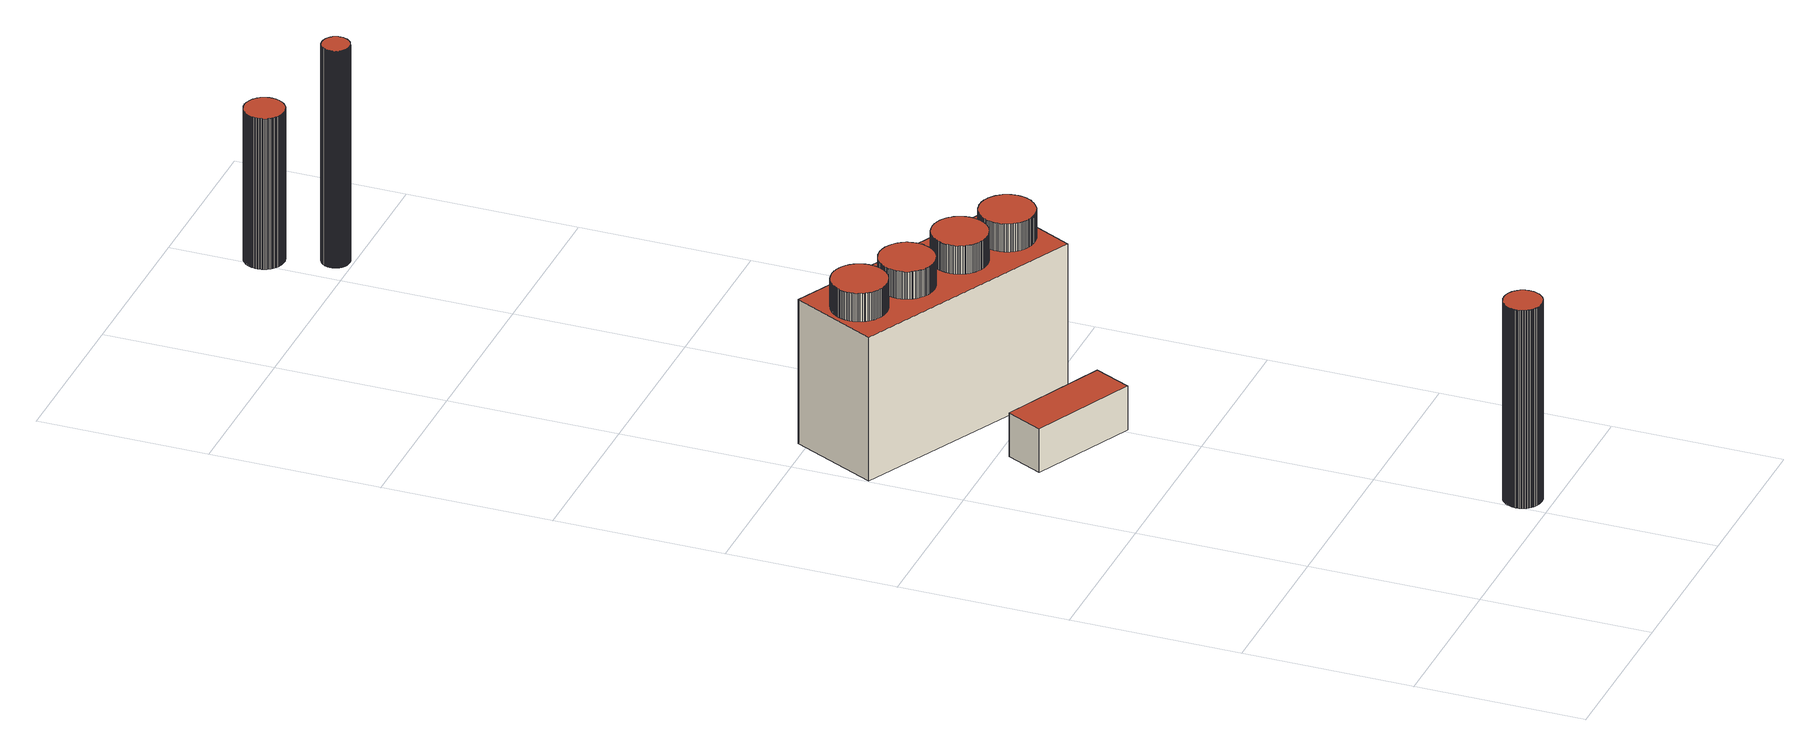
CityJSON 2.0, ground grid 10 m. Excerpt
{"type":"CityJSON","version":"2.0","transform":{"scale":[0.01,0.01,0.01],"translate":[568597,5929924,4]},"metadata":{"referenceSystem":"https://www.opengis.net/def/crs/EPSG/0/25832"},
"CityObjects":{
"building1":{"type":"Building","attributes":{"Grundfläche 2D":"3.832948","Grundhöhe NN":"5.136"},"geometry":[{"type":"Solid","lod":"3","boundaries":[[[[0,1,2,3,4,5,6,7,8,9,10,11,12,13,14,15,16,17,18,19,20,21,22,23,24,25,26,27,28,29,30,31,32,33,34,35,36,37,38,39,40,41,42,43,44,45,46,47,48,49,50,51,52,53,54,55,56,57,58,59,60,61,62,63,64,65,66,67,68,69,70,71,72,73,74,75,76,77,78,79,80,81,82,83,84,85,86,87,88,89,90,91,92,93,94,95,96,97,98,99]],[[100,101,14,13]],[[101,102,15,14]],[[102,103,16,15]],[[103,104,17,16]],[[104,105,18,17]],[[105,106,19,18]],[[107,100,13,12]],[[108,109,7,6]],[[109,110,8,7]],[[110,111,9,8]],[[111,112,10,9]],[[112,113,11,10]],[[113,107,12,11]],[[106,114,20,19]],[[114,115,21,20]],[[115,116,22,21]],[[116,117,23,22]],[[117,118,24,23]],[[118,119,25,24]],[[119,120,26,25]],[[120,121,27,26]],[[121,122,28,27]],[[122,123,29,28]],[[123,124,30,29]],[[124,125,31,30]],[[125,126,32,31]],[[126,127,33,32]],[[127,128,34,33]],[[128,129,35,34]],[[129,130,36,35]],[[130,131,37,36]],[[131,132,38,37]],[[132,133,39,38]],[[133,134,40,39]],[[134,135,41,40]],[[135,136,42,41]],[[136,137,43,42]],[[137,138,44,43]],[[138,139,45,44]],[[139,140,46,45]],[[140,141,47,46]],[[141,142,48,47]],[[142,143,49,48]],[[143,144,50,49]],[[144,145,51,50]],[[145,146,52,51]],[[146,147,53,52]],[[147,148,54,53]],[[148,149,55,54]],[[149,150,56,55]],[[150,151,57,56]],[[151,152,58,57]],[[152,153,59,58]],[[153,154,60,59]],[[154,155,61,60]],[[155,156,62,61]],[[156,157,63,62]],[[157,158,64,63]],[[158,159,65,64]],[[159,160,66,65]],[[160,161,67,66]],[[161,162,68,67]],[[162,163,69,68]],[[163,164,70,69]],[[164,165,71,70]],[[165,166,72,71]],[[166,167,73,72]],[[167,168,74,73]],[[168,169,75,74]],[[169,170,76,75]],[[170,171,77,76]],[[171,172,78,77]],[[172,173,79,78]],[[173,174,80,79]],[[174,175,81,80]],[[175,176,82,81]],[[176,177,83,82]],[[177,178,84,83]],[[178,179,85,84]],[[179,180,86,85]],[[180,181,87,86]],[[181,182,88,87]],[[182,183,89,88]],[[183,184,90,89]],[[184,185,91,90]],[[185,186,92,91]],[[186,187,93,92]],[[187,188,94,93]],[[188,189,95,94]],[[189,190,96,95]],[[190,191,97,96]],[[191,192,98,97]],[[192,193,99,98]],[[193,194,0,99]],[[194,195,1,0]],[[195,196,2,1]],[[196,197,3,2]],[[197,198,4,3]],[[198,199,5,4]],[[199,108,6,5]],[[187,186,185,184,183,182,181,180,179,178,177,176,175,174,173,172,171,170,169,168,167,166,165,164,163,162,161,160,159,158,157,156,155,154,153,152,151,150,149,148,147,146,145,144,143,142,141,140,139,138,137,136,135,134,133,132,131,130,129,128,127,126,125,124,123,122,121,120,119,118,117,116,115,114,106,105,104,103,102,101,100,107,113,112,111,110,109,108,199,198,197,196,195,194,193,192,191,190,189,188]]]],"semantics":{"surfaces":[{"type":"RoofSurface"},{"type":"WallSurface"},{"type":"GroundSurface"}],"values":[[0,1,1,1,1,1,1,1,1,1,1,1,1,1,1,1,1,1,1,1,1,1,1,1,1,1,1,1,1,1,1,1,1,1,1,1,1,1,1,1,1,1,1,1,1,1,1,1,1,1,1,1,1,1,1,1,1,1,1,1,1,1,1,1,1,1,1,1,1,1,1,1,1,1,1,1,1,1,1,1,1,1,1,1,1,1,1,1,1,1,1,1,1,1,1,1,1,1,1,1,1,2]]}}]},
"building2":{"type":"Building","attributes":{"Grundfläche 2D":"15.874079","Grundhöhe NN":"5.031"},"geometry":[{"type":"Solid","lod":"3","boundaries":[[[[200,201,202,203]],[[204,205,203,202]],[[205,206,200,203]],[[206,207,201,200]],[[207,204,202,201]],[[207,206,205,204]]]],"semantics":{"surfaces":[{"type":"RoofSurface"},{"type":"WallSurface"},{"type":"GroundSurface"}],"values":[[0,1,1,1,1,2]]}}]},
"building3":{"type":"Building","attributes":{"Grundfläche 2D":"82.279452","Grundhöhe NN":"5.031"},"children":["building3-1","building3-2","building3-3","building3-4"],"geometry":[{"type":"Solid","lod":"3","boundaries":[[[[208,209,210,211]],[[211,210,212,213]],[[208,211,213,214]],[[209,208,214,215]],[[210,209,215,212]],[[215,214,213,212]]]],"semantics":{"surfaces":[{"type":"RoofSurface"},{"type":"WallSurface"},{"type":"GroundSurface"}],"values":[[0,1,1,1,1,2]]}}]},
"building3-1":{"type":"BuildingInstallation","parents":["building3"],"geometry":[{"type":"MultiSurface","lod":"3","boundaries":[[[216,217,218,219,220,221,222,223,224,225,226,227,228,229,230,231,232,233,234,235,236,237,238,239,240,241,242,243,244,245,246,247,248,249,250,251,252,253,254,255,256,257,258,259,260,261,262,263,264,265,266,267,268,269,270,271,272,273,274,275,276,277,278,279,280,281,282,283,284,285,286,287,288,289,290,291,292,293,294,295,296,297,298,299,300,301,302,303,304,305,306,307,308,309,310,311,312,313,314,315,316,317,318]],[[319,320,219,218]],[[320,321,220,219]],[[321,322,221,220]],[[322,323,222,221]],[[323,324,223,222]],[[324,325,224,223]],[[325,326,225,224]],[[326,327,226,225]],[[327,328,227,226]],[[329,330,216,318]],[[330,331,217,216]],[[331,319,218,217]],[[328,332,228,227]],[[332,333,229,228]],[[333,334,230,229]],[[334,335,231,230]],[[335,336,232,231]],[[336,337,233,232]],[[337,338,234,233]],[[338,339,235,234]],[[339,340,236,235]],[[340,341,237,236]],[[341,342,238,237]],[[342,343,239,238]],[[343,344,240,239]],[[344,345,241,240]],[[345,346,242,241]],[[346,347,243,242]],[[347,348,244,243]],[[348,349,245,244]],[[349,350,246,245]],[[350,351,247,246]],[[351,352,248,247]],[[352,353,249,248]],[[353,354,250,249]],[[354,355,251,250]],[[355,356,252,251]],[[356,357,253,252]],[[357,358,254,253]],[[358,359,255,254]],[[359,360,256,255]],[[360,361,257,256]],[[258,257,361,362]],[[362,363,259,258]],[[363,364,260,259]],[[364,365,261,260]],[[365,366,262,261]],[[366,367,263,262]],[[367,368,264,263]],[[368,369,265,264]],[[266,265,369,370]],[[370,371,267,266]],[[371,372,268,267]],[[372,373,269,268]],[[270,269,373,374]],[[374,375,271,270]],[[375,376,272,271]],[[376,377,273,272]],[[377,378,274,273]],[[275,274,378,379]],[[379,380,276,275]],[[380,381,277,276]],[[381,382,278,277]],[[382,383,279,278]],[[383,384,280,279]],[[384,385,281,280]],[[385,386,282,281]],[[386,387,283,282]],[[387,388,284,283]],[[285,284,388,389]],[[389,390,286,285]],[[390,391,287,286]],[[391,392,288,287]],[[392,393,289,288]],[[393,394,290,289]],[[394,395,291,290]],[[292,291,395,396]],[[396,397,293,292]],[[397,398,294,293]],[[398,399,295,294]],[[399,400,296,295]],[[297,296,400,401]],[[401,402,403,299,298,297]],[[403,404,300,299]],[[404,405,301,300]],[[405,406,302,301]],[[406,407,303,302]],[[407,408,304,303]],[[408,409,305,304]],[[409,410,306,305]],[[410,411,307,306]],[[411,412,308,307]],[[412,413,309,308]],[[413,414,310,309]],[[414,415,311,310]],[[415,416,312,311]],[[313,312,416,417]],[[417,418,314,313]],[[418,419,315,314]],[[419,420,316,315]],[[420,421,317,316]],[[421,329,318,317]]],"semantics":{"surfaces":[{"type":"RoofSurface"},{"type":"WallSurface"}],"values":[0,1,1,1,1,1,1,1,1,1,1,1,1,1,1,1,1,1,1,1,1,1,1,1,1,1,1,1,1,1,1,1,1,1,1,1,1,1,1,1,1,1,1,1,1,1,1,1,1,1,1,1,1,1,1,1,1,1,1,1,1,1,1,1,1,1,1,1,1,1,1,1,1,1,1,1,1,1,1,1,1,1,1,1,1,1,1,1,1,1,1,1,1,1,1,1,1,1,1,1,1,1,1]}}]},
"building3-2":{"type":"BuildingInstallation","parents":["building3"],"geometry":[{"type":"MultiSurface","lod":"3","boundaries":[[[422,423,424,425,426,427,428,429,430,431,432,433,434,435,436,437,438,439,440,441,442,443,444,445,446,447,448,449,450,451,452,453,454,455,456,457,458,459,460,461,462,463,464,465,466,467,468,469,470,471,472,473,474,475,476,477,478,479,480,481,482,483,484,485,486,487,488,489,490,491,492,493,494,495,496,497,498,499,500,501,502,503,504,505,506,507,508,509,510,511,512,513,514,515,516,517,518,519,520,521,522,523,524,525]],[[526,527,426,425]],[[527,528,427,426]],[[528,529,428,427]],[[529,530,429,428]],[[530,531,430,429]],[[531,532,431,430]],[[532,533,432,431]],[[533,534,433,432]],[[534,535,434,433]],[[536,537,423,422]],[[537,538,424,423]],[[538,526,425,424]],[[535,539,435,434]],[[539,540,436,435]],[[540,541,437,436]],[[541,542,438,437]],[[542,543,439,438]],[[543,544,440,439]],[[544,545,441,440]],[[545,546,442,441]],[[546,547,443,442]],[[547,548,444,443]],[[548,549,445,444]],[[549,550,446,445]],[[550,551,447,446]],[[551,552,448,447]],[[552,553,449,448]],[[553,554,450,449]],[[554,555,451,450]],[[555,556,452,451]],[[556,557,453,452]],[[557,558,559,455,454,453]],[[559,560,561,457,456,455]],[[561,562,458,457]],[[562,563,459,458]],[[563,564,460,459]],[[564,565,461,460]],[[565,566,462,461]],[[566,567,463,462]],[[464,463,567,568]],[[568,569,465,464]],[[569,570,466,465]],[[570,571,467,466]],[[571,572,468,467]],[[572,573,469,468]],[[470,469,573,574]],[[574,575,471,470]],[[575,576,472,471]],[[576,577,473,472]],[[577,578,474,473]],[[475,474,578,579]],[[579,580,476,475]],[[580,581,477,476]],[[581,582,478,477]],[[582,583,479,478]],[[480,479,583,584]],[[584,585,481,480]],[[585,586,482,481]],[[586,587,483,482]],[[587,588,484,483]],[[588,589,485,484]],[[589,590,486,485]],[[590,591,487,486]],[[591,592,488,487]],[[592,593,489,488]],[[593,594,490,489]],[[594,595,491,490]],[[595,596,492,491]],[[596,597,493,492]],[[597,598,494,493]],[[598,599,495,494]],[[599,600,496,495]],[[600,601,497,496]],[[601,602,498,497]],[[602,603,499,498]],[[603,604,500,499]],[[501,500,604,605]],[[605,606,502,501]],[[606,607,503,502]],[[607,608,504,503]],[[608,609,505,504]],[[609,610,506,505]],[[610,611,507,506]],[[508,507,611,612]],[[612,613,509,508]],[[613,614,510,509]],[[614,615,511,510]],[[615,616,512,511]],[[616,617,513,512]],[[514,513,617,618]],[[618,619,515,514]],[[619,620,516,515]],[[620,621,517,516]],[[621,622,518,517]],[[519,518,622,623]],[[623,624,520,519]],[[624,625,521,520]],[[625,626,522,521]],[[626,627,523,522]],[[627,628,524,523]],[[628,629,525,524]],[[629,536,422,525]]],"semantics":{"surfaces":[{"type":"RoofSurface"},{"type":"WallSurface"}],"values":[0,1,1,1,1,1,1,1,1,1,1,1,1,1,1,1,1,1,1,1,1,1,1,1,1,1,1,1,1,1,1,1,1,1,1,1,1,1,1,1,1,1,1,1,1,1,1,1,1,1,1,1,1,1,1,1,1,1,1,1,1,1,1,1,1,1,1,1,1,1,1,1,1,1,1,1,1,1,1,1,1,1,1,1,1,1,1,1,1,1,1,1,1,1,1,1,1,1,1,1,1,1,1]}}]},
"building3-3":{"type":"BuildingInstallation","parents":["building3"],"geometry":[{"type":"MultiSurface","lod":"3","boundaries":[[[630,631,632,633,634,635,636,637,638,639,640,641,642,643,644,645,646,647,648,649,650,651,652,653,654,655,656,657,658,659,660,661,662,663,664,665,666,667,668,669,670,671,672,673,674,675,676,677,678,679,680,681,682,683,684,685,686,687,688,689,690,691,692,693,694,695,696,697,698,699,700,701,702,703,704,705,706,707,708,709,710,711,712,713,714,715,716,717,718,719,720,721,722,723,724,725,726,727,728,729,730,731]],[[732,733,632,631]],[[733,734,633,632]],[[734,735,634,633]],[[735,736,635,634]],[[736,737,636,635]],[[737,738,637,636]],[[738,739,638,637]],[[739,740,639,638]],[[740,741,640,639]],[[742,743,731,730]],[[743,744,630,731]],[[744,732,631,630]],[[741,745,641,640]],[[745,746,642,641]],[[746,747,643,642]],[[747,748,644,643]],[[748,749,645,644]],[[749,750,646,645]],[[750,751,647,646]],[[751,752,648,647]],[[752,753,649,648]],[[753,754,650,649]],[[754,755,651,650]],[[755,756,652,651]],[[756,757,653,652]],[[757,758,654,653]],[[758,759,655,654]],[[759,760,656,655]],[[760,761,657,656]],[[761,762,658,657]],[[762,763,659,658]],[[763,764,660,659]],[[764,765,661,660]],[[765,766,662,661]],[[766,767,663,662]],[[767,768,664,663]],[[768,769,665,664]],[[769,770,666,665]],[[770,771,667,666]],[[771,772,668,667]],[[772,773,669,668]],[[773,774,670,669]],[[774,775,671,670]],[[775,776,777,673,672,671]],[[777,778,674,673]],[[778,779,675,674]],[[779,780,676,675]],[[780,781,677,676]],[[781,782,678,677]],[[782,783,679,678]],[[783,784,680,679]],[[784,785,681,680]],[[785,786,682,681]],[[786,787,683,682]],[[787,788,684,683]],[[788,789,685,684]],[[789,790,686,685]],[[790,791,687,686]],[[791,792,688,687]],[[792,793,689,688]],[[793,794,690,689]],[[794,795,691,690]],[[795,796,692,691]],[[796,797,693,692]],[[797,798,694,693]],[[798,799,695,694]],[[799,800,696,695]],[[800,801,697,696]],[[801,802,698,697]],[[802,803,699,698]],[[803,804,700,699]],[[804,805,701,700]],[[805,806,702,701]],[[806,807,703,702]],[[807,808,704,703]],[[808,809,705,704]],[[809,810,706,705]],[[810,811,707,706]],[[811,812,708,707]],[[812,813,709,708]],[[813,814,710,709]],[[814,815,711,710]],[[815,816,712,711]],[[816,817,713,712]],[[817,818,714,713]],[[818,819,715,714]],[[819,820,716,715]],[[820,821,717,716]],[[821,822,718,717]],[[822,823,719,718]],[[823,824,720,719]],[[824,825,721,720]],[[825,826,722,721]],[[826,827,723,722]],[[827,828,724,723]],[[828,829,725,724]],[[829,830,726,725]],[[830,831,727,726]],[[831,832,728,727]],[[832,833,729,728]],[[833,742,730,729]]],"semantics":{"surfaces":[{"type":"RoofSurface"},{"type":"WallSurface"}],"values":[0,1,1,1,1,1,1,1,1,1,1,1,1,1,1,1,1,1,1,1,1,1,1,1,1,1,1,1,1,1,1,1,1,1,1,1,1,1,1,1,1,1,1,1,1,1,1,1,1,1,1,1,1,1,1,1,1,1,1,1,1,1,1,1,1,1,1,1,1,1,1,1,1,1,1,1,1,1,1,1,1,1,1,1,1,1,1,1,1,1,1,1,1,1,1,1,1,1,1,1,1,1]}}]},
"building3-4":{"type":"BuildingInstallation","parents":["building3"],"geometry":[{"type":"MultiSurface","lod":"3","boundaries":[[[834,835,836,837,838,839,840,841,842,843,844,845,846,847,848,849,850,851,852,853,854,855,856,857,858,859,860,861,862,863,864,865,866,867,868,869,870,871,872,873,874,875,876,877,878,879,880,881,882,883,884,885,886,887,888,889,890,891,892,893,894,895,896,897,898,899,900,901,902,903,904,905,906,907,908,909,910,911,912,913,914,915,916,917,918,919,920,921,922,923,924,925,926,927,928,929,930,931,932,933,934,935,936,937]],[[938,939,836,835]],[[939,940,837,836]],[[940,941,838,837]],[[941,942,839,838]],[[942,943,840,839]],[[943,944,841,840]],[[944,945,842,841]],[[945,946,843,842]],[[946,947,844,843]],[[948,949,937,936]],[[949,950,834,937]],[[950,938,835,834]],[[947,951,845,844]],[[951,952,846,845]],[[952,953,847,846]],[[953,954,848,847]],[[954,955,849,848]],[[955,956,850,849]],[[956,957,851,850]],[[957,958,852,851]],[[958,959,853,852]],[[959,960,854,853]],[[855,854,960,961]],[[961,962,856,855]],[[962,963,857,856]],[[963,964,858,857]],[[964,965,859,858]],[[965,966,860,859]],[[966,967,861,860]],[[967,968,862,861]],[[863,862,968,969]],[[969,970,864,863]],[[970,971,865,864]],[[971,972,866,865]],[[867,866,972,973]],[[973,974,868,867]],[[974,975,869,868]],[[975,976,870,869]],[[976,977,871,870]],[[872,871,977,978]],[[978,979,873,872]],[[979,980,874,873]],[[980,981,875,874]],[[981,982,876,875]],[[982,983,877,876]],[[983,984,878,877]],[[984,985,879,878]],[[985,986,880,879]],[[986,987,881,880]],[[987,988,882,881]],[[988,989,883,882]],[[989,990,884,883]],[[990,991,885,884]],[[991,992,886,885]],[[992,993,887,886]],[[993,994,888,887]],[[994,995,889,888]],[[995,996,890,889]],[[996,997,891,890]],[[997,998,892,891]],[[998,999,893,892]],[[894,893,999,1000]],[[1000,1001,895,894]],[[896,895,1001,1002]],[[1002,1003,897,896]],[[898,897,1003,1004]],[[1004,1005,899,898]],[[900,899,1005,1006]],[[1006,1007,901,900]],[[1007,1008,902,901]],[[1008,1009,903,902]],[[1009,1010,904,903]],[[1010,1011,905,904]],[[1011,1012,906,905]],[[1012,1013,907,906]],[[1013,1014,908,907]],[[1014,1015,909,908]],[[1015,1016,910,909]],[[1016,1017,911,910]],[[1017,1018,912,911]],[[1018,1019,913,912]],[[1019,1020,914,913]],[[1020,1021,1022,916,915,914]],[[1022,1023,917,916]],[[1023,1024,918,917]],[[1024,1025,919,918]],[[1025,1026,920,919]],[[1026,1027,921,920]],[[1027,1028,922,921]],[[1028,1029,923,922]],[[1029,1030,924,923]],[[1030,1031,925,924]],[[1031,1032,1033,927,926,925]],[[1033,1034,928,927]],[[1034,1035,929,928]],[[1035,1036,930,929]],[[1036,1037,931,930]],[[1037,1038,932,931]],[[1038,1039,933,932]],[[1039,1040,934,933]],[[1040,1041,935,934]],[[1041,948,936,935]]],"semantics":{"surfaces":[{"type":"RoofSurface"},{"type":"WallSurface"}],"values":[0,1,1,1,1,1,1,1,1,1,1,1,1,1,1,1,1,1,1,1,1,1,1,1,1,1,1,1,1,1,1,1,1,1,1,1,1,1,1,1,1,1,1,1,1,1,1,1,1,1,1,1,1,1,1,1,1,1,1,1,1,1,1,1,1,1,1,1,1,1,1,1,1,1,1,1,1,1,1,1,1,1,1,1,1,1,1,1,1,1,1,1,1,1,1,1,1,1,1,1,1,1,1]}}]},
"building4":{"type":"Building","attributes":{"Grundfläche 2D":"4.187861","Grundhöhe NN":"4.958"},"geometry":[{"type":"Solid","lod":"3","boundaries":[[[[1042,1043,1044,1045,1046,1047,1048,1049,1050,1051,1052,1053,1054,1055,1056,1057,1058,1059,1060,1061,1062,1063,1064,1065,1066,1067,1068,1069,1070,1071,1072,1073,1074,1075,1076,1077,1078,1079,1080,1081,1082,1083,1084,1085,1086,1087,1088,1089,1090,1091,1092,1093,1094,1095,1096,1097,1098,1099,1100,1101,1102,1103,1104,1105,1106,1107,1108,1109,1110,1111,1112,1113,1114,1115,1116,1117,1118,1119,1120,1121,1122,1123,1124,1125,1126,1127,1128,1129,1130,1131,1132,1133,1134,1135,1136,1137,1138,1139,1140,1141]],[[1142,1143,1047,1046]],[[1143,1144,1048,1047]],[[1144,1145,1049,1048]],[[1145,1146,1050,1049]],[[1146,1147,1051,1050]],[[1147,1148,1052,1051]],[[1148,1149,1053,1052]],[[1149,1150,1054,1053]],[[1150,1151,1055,1054]],[[1152,1142,1046,1045]],[[1153,1154,1044,1043]],[[1154,1152,1045,1044]],[[1151,1155,1056,1055]],[[1155,1156,1057,1056]],[[1156,1157,1058,1057]],[[1157,1158,1059,1058]],[[1158,1159,1060,1059]],[[1159,1160,1061,1060]],[[1160,1161,1062,1061]],[[1161,1162,1063,1062]],[[1162,1163,1064,1063]],[[1163,1164,1065,1064]],[[1164,1165,1066,1065]],[[1165,1166,1067,1066]],[[1166,1167,1068,1067]],[[1167,1168,1069,1068]],[[1168,1169,1070,1069]],[[1169,1170,1071,1070]],[[1170,1171,1072,1071]],[[1171,1172,1073,1072]],[[1172,1173,1074,1073]],[[1173,1174,1075,1074]],[[1174,1175,1076,1075]],[[1175,1176,1077,1076]],[[1176,1177,1078,1077]],[[1177,1178,1079,1078]],[[1178,1179,1080,1079]],[[1179,1180,1081,1080]],[[1180,1181,1082,1081]],[[1181,1182,1083,1082]],[[1182,1183,1084,1083]],[[1183,1184,1085,1084]],[[1184,1185,1086,1085]],[[1185,1186,1087,1086]],[[1186,1187,1088,1087]],[[1187,1188,1089,1088]],[[1188,1189,1090,1089]],[[1189,1190,1091,1090]],[[1190,1191,1092,1091]],[[1191,1192,1093,1092]],[[1192,1193,1094,1093]],[[1193,1194,1095,1094]],[[1194,1195,1096,1095]],[[1195,1196,1097,1096]],[[1196,1197,1098,1097]],[[1197,1198,1099,1098]],[[1198,1199,1100,1099]],[[1199,1200,1101,1100]],[[1200,1201,1102,1101]],[[1201,1202,1103,1102]],[[1202,1203,1104,1103]],[[1203,1204,1105,1104]],[[1204,1205,1106,1105]],[[1205,1206,1107,1106]],[[1206,1207,1108,1107]],[[1207,1208,1109,1108]],[[1208,1209,1110,1109]],[[1209,1210,1111,1110]],[[1210,1211,1112,1111]],[[1211,1212,1113,1112]],[[1212,1213,1114,1113]],[[1213,1214,1115,1114]],[[1214,1215,1116,1115]],[[1215,1216,1117,1116]],[[1216,1217,1118,1117]],[[1217,1218,1119,1118]],[[1218,1219,1120,1119]],[[1219,1220,1121,1120]],[[1220,1221,1122,1121]],[[1221,1222,1123,1122]],[[1222,1223,1124,1123]],[[1223,1224,1125,1124]],[[1224,1225,1126,1125]],[[1225,1226,1127,1126]],[[1226,1227,1128,1127]],[[1227,1228,1129,1128]],[[1228,1229,1130,1129]],[[1229,1230,1131,1130]],[[1230,1231,1132,1131]],[[1231,1232,1133,1132]],[[1232,1233,1134,1133]],[[1233,1234,1135,1134]],[[1234,1235,1136,1135]],[[1235,1236,1137,1136]],[[1236,1237,1138,1137]],[[1237,1238,1139,1138]],[[1238,1239,1140,1139]],[[1239,1240,1141,1140]],[[1240,1241,1042,1141]],[[1241,1153,1043,1042]],[[1238,1237,1236,1235,1234,1233,1232,1231,1230,1229,1228,1227,1226,1225,1224,1223,1222,1221,1220,1219,1218,1217,1216,1215,1214,1213,1212,1211,1210,1209,1208,1207,1206,1205,1204,1203,1202,1201,1200,1199,1198,1197,1196,1195,1194,1193,1192,1191,1190,1189,1188,1187,1186,1185,1184,1183,1182,1181,1180,1179,1178,1177,1176,1175,1174,1173,1172,1171,1170,1169,1168,1167,1166,1165,1164,1163,1162,1161,1160,1159,1158,1157,1156,1155,1151,1150,1149,1148,1147,1146,1145,1144,1143,1142,1152,1154,1153,1241,1240,1239]]]],"semantics":{"surfaces":[{"type":"RoofSurface"},{"type":"WallSurface"},{"type":"GroundSurface"}],"values":[[0,1,1,1,1,1,1,1,1,1,1,1,1,1,1,1,1,1,1,1,1,1,1,1,1,1,1,1,1,1,1,1,1,1,1,1,1,1,1,1,1,1,1,1,1,1,1,1,1,1,1,1,1,1,1,1,1,1,1,1,1,1,1,1,1,1,1,1,1,1,1,1,1,1,1,1,1,1,1,1,1,1,1,1,1,1,1,1,1,1,1,1,1,1,1,1,1,1,1,1,1,2]]}}]},
"building5":{"type":"Building","attributes":{"Grundfläche 2D":"2.004029","Grundhöhe NN":"4.988"},"geometry":[{"type":"Solid","lod":"3","boundaries":[[[[1242,1243,1244,1245,1246,1247,1248,1249,1250,1251,1252,1253,1254,1255,1256,1257,1258,1259,1260,1261,1262,1263,1264,1265,1266,1267,1268,1269,1270,1271,1272,1273,1274,1275,1276,1277,1278,1279,1280,1281,1282,1283,1284,1285,1286,1287,1288,1289,1290,1291,1292,1293,1294,1295,1296,1297,1298,1299,1300,1301,1302,1303,1304,1305,1306,1307,1308,1309,1310,1311,1312,1313,1314,1315,1316,1317,1318,1319,1320,1321,1322,1323,1324,1325,1326,1327,1328,1329,1330,1331,1332,1333,1334,1335,1336,1337,1338,1339,1340,1341]],[[1342,1343,1247,1246]],[[1343,1344,1248,1247]],[[1344,1345,1249,1248]],[[1345,1346,1250,1249]],[[1346,1347,1251,1250]],[[1347,1348,1252,1251]],[[1348,1349,1253,1252]],[[1349,1350,1254,1253]],[[1351,1342,1246,1245]],[[1352,1353,1243,1242]],[[1353,1354,1244,1243]],[[1354,1351,1245,1244]],[[1350,1355,1255,1254]],[[1355,1356,1256,1255]],[[1356,1357,1257,1256]],[[1357,1358,1258,1257]],[[1358,1359,1259,1258]],[[1359,1360,1260,1259]],[[1360,1361,1261,1260]],[[1361,1362,1262,1261]],[[1362,1363,1263,1262]],[[1363,1364,1264,1263]],[[1364,1365,1265,1264]],[[1365,1366,1266,1265]],[[1366,1367,1267,1266]],[[1367,1368,1268,1267]],[[1368,1369,1269,1268]],[[1369,1370,1270,1269]],[[1370,1371,1271,1270]],[[1371,1372,1272,1271]],[[1372,1373,1273,1272]],[[1373,1374,1274,1273]],[[1374,1375,1275,1274]],[[1375,1376,1276,1275]],[[1376,1377,1277,1276]],[[1377,1378,1278,1277]],[[1378,1379,1279,1278]],[[1379,1380,1280,1279]],[[1380,1381,1281,1280]],[[1381,1382,1282,1281]],[[1382,1383,1283,1282]],[[1383,1384,1284,1283]],[[1384,1385,1285,1284]],[[1385,1386,1286,1285]],[[1386,1387,1287,1286]],[[1387,1388,1288,1287]],[[1388,1389,1289,1288]],[[1389,1390,1290,1289]],[[1390,1391,1291,1290]],[[1391,1392,1292,1291]],[[1392,1393,1293,1292]],[[1393,1394,1294,1293]],[[1394,1395,1295,1294]],[[1395,1396,1296,1295]],[[1396,1397,1297,1296]],[[1397,1398,1298,1297]],[[1398,1399,1299,1298]],[[1399,1400,1300,1299]],[[1400,1401,1301,1300]],[[1401,1402,1302,1301]],[[1402,1403,1303,1302]],[[1403,1404,1304,1303]],[[1404,1405,1305,1304]],[[1405,1406,1306,1305]],[[1406,1407,1307,1306]],[[1407,1408,1308,1307]],[[1408,1409,1309,1308]],[[1409,1410,1310,1309]],[[1410,1411,1311,1310]],[[1411,1412,1312,1311]],[[1412,1413,1313,1312]],[[1413,1414,1314,1313]],[[1414,1415,1315,1314]],[[1415,1416,1316,1315]],[[1416,1417,1317,1316]],[[1417,1418,1318,1317]],[[1418,1419,1319,1318]],[[1419,1420,1320,1319]],[[1420,1421,1321,1320]],[[1421,1422,1322,1321]],[[1422,1423,1323,1322]],[[1423,1424,1324,1323]],[[1424,1425,1325,1324]],[[1425,1426,1326,1325]],[[1426,1427,1327,1326]],[[1427,1428,1328,1327]],[[1428,1429,1329,1328]],[[1429,1430,1330,1329]],[[1430,1431,1331,1330]],[[1431,1432,1332,1331]],[[1432,1433,1333,1332]],[[1433,1434,1334,1333]],[[1434,1435,1335,1334]],[[1435,1436,1336,1335]],[[1436,1437,1337,1336]],[[1437,1438,1338,1337]],[[1438,1439,1339,1338]],[[1439,1440,1340,1339]],[[1440,1441,1341,1340]],[[1441,1352,1242,1341]],[[1434,1433,1432,1431,1430,1429,1428,1427,1426,1425,1424,1423,1422,1421,1420,1419,1418,1417,1416,1415,1414,1413,1412,1411,1410,1409,1408,1407,1406,1405,1404,1403,1402,1401,1400,1399,1398,1397,1396,1395,1394,1393,1392,1391,1390,1389,1388,1387,1386,1385,1384,1383,1382,1381,1380,1379,1378,1377,1376,1375,1374,1373,1372,1371,1370,1369,1368,1367,1366,1365,1364,1363,1362,1361,1360,1359,1358,1357,1356,1355,1350,1349,1348,1347,1346,1345,1344,1343,1342,1351,1354,1353,1352,1441,1440,1439,1438,1437,1436,1435]]]],"semantics":{"surfaces":[{"type":"RoofSurface"},{"type":"WallSurface"},{"type":"GroundSurface"}],"values":[[0,1,1,1,1,1,1,1,1,1,1,1,1,1,1,1,1,1,1,1,1,1,1,1,1,1,1,1,1,1,1,1,1,1,1,1,1,1,1,1,1,1,1,1,1,1,1,1,1,1,1,1,1,1,1,1,1,1,1,1,1,1,1,1,1,1,1,1,1,1,1,1,1,1,1,1,1,1,1,1,1,1,1,1,1,1,1,1,1,1,1,1,1,1,1,1,1,1,1,1,1,2]]}}]}
},
"vertices":[
[1081,273,1356],[1074,272,1356],[1067,272,1356],[1060,271,1356],[1054,269,1356],[1047,267,1356],[1040,265,1356],[1034,262,1356],[1028,259,1356],[1022,256,1356],[1016,252,1356],[1010,248,1356],[1005,243,1356],[1000,238,1356],[996,233,1356],[991,228,1356],[988,222,1356],[984,216,1356],[981,210,1356],[978,203,1356],[976,197,1356],[974,190,1356],[972,183,1356],[971,176,1356],[970,170,1356],[970,163,1356],[970,156,1356],[971,149,1356],[972,142,1356],[973,135,1356],[975,129,1356],[978,122,1356],[980,116,1356],[983,109,1356],[987,103,1356],[991,98,1356],[995,92,1356],[1000,87,1356],[1005,82,1356],[1010,77,1356],[1015,73,1356],[1021,69,1356],[1027,66,1356],[1033,62,1356],[1040,60,1356],[1046,57,1356],[1053,55,1356],[1059,54,1356],[1066,53,1356],[1073,52,1356],[1080,52,1356],[1087,52,1356],[1094,53,1356],[1101,54,1356],[1108,55,1356],[1114,57,1356],[1121,59,1356],[1127,62,1356],[1133,65,1356],[1139,69,1356],[1145,73,1356],[1151,77,1356],[1156,81,1356],[1161,86,1356],[1165,92,1356],[1170,97,1356],[1174,103,1356],[1177,109,1356],[1180,115,1356],[1183,121,1356],[1185,128,1356],[1188,134,1356],[1189,141,1356],[1190,148,1356],[1191,155,1356],[1191,162,1356],[1191,169,1356],[1190,176,1356],[1189,183,1356],[1188,189,1356],[1186,196,1356],[1183,203,1356],[1181,209,1356],[1178,215,1356],[1174,221,1356],[1170,227,1356],[1166,232,1356],[1161,238,1356],[1156,242,1356],[1151,247,1356],[1146,251,1356],[1140,255,1356],[1134,259,1356],[1128,262,1356],[1122,265,1356],[1115,267,1356],[1108,269,1356],[1102,271,1356],[1095,272,1356],[1088,272,1356],[1000,238,114],[996,233,114],[991,228,114],[988,222,114],[984,216,114],[981,210,114],[978,203,114],[1005,243,114],[1040,265,114],[1034,262,114],[1028,259,114],[1022,256,114],[1016,252,114],[1010,248,114],[976,197,114],[974,190,114],[972,183,114],[971,176,114],[970,170,114],[970,163,114],[970,156,114],[971,149,114],[972,142,114],[973,135,114],[975,129,114],[978,122,114],[980,116,114],[983,109,114],[987,103,114],[991,98,114],[995,92,114],[1000,87,114],[1005,82,114],[1010,77,114],[1015,73,114],[1021,69,114],[1027,66,114],[1033,62,114],[1040,60,114],[1046,57,114],[1053,55,114],[1059,54,114],[1066,53,114],[1073,52,114],[1080,52,114],[1087,52,114],[1094,53,114],[1101,54,114],[1108,55,114],[1114,57,114],[1121,59,114],[1127,62,114],[1133,65,114],[1139,69,114],[1145,73,114],[1151,77,114],[1156,81,114],[1161,86,114],[1165,92,114],[1170,97,114],[1174,103,114],[1177,109,114],[1180,115,114],[1183,121,114],[1185,128,114],[1188,134,114],[1189,141,114],[1190,148,114],[1191,155,114],[1191,162,114],[1191,169,114],[1190,176,114],[1189,183,114],[1188,189,114],[1186,196,114],[1183,203,114],[1181,209,114],[1178,215,114],[1174,221,114],[1170,227,114],[1166,232,114],[1161,238,114],[1156,242,114],[1151,247,114],[1146,251,114],[1140,255,114],[1134,259,114],[1128,262,114],[1122,265,114],[1115,267,114],[1108,269,114],[1102,271,114],[1095,272,114],[1088,272,114],[1081,273,114],[1074,272,114],[1067,272,114],[1060,271,114],[1054,269,114],[1047,267,114],
[1121,2650,378],[521,2933,378],[419,2717,378],[1019,2434,378],[419,2717,103],[1019,2434,103],[1121,2650,103],[521,2933,103],
[1571,3401,1006],[246,4051,1006],[1,3550,1006],[1326,2901,1006],[1,3550,103],[1326,2901,103],[1571,3401,103],[246,4051,103],
[465,3488,1178],[470,3479,1178],[475,3471,1178],[481,3463,1178],[487,3455,1178],[494,3447,1178],[501,3441,1178],[509,3434,1178],[517,3428,1178],[525,3422,1178],[534,3418,1178],[543,3413,1178],[552,3409,1178],[562,3406,1178],[572,3404,1178],[581,3402,1178],[591,3400,1178],[601,3400,1178],[611,3399,1178],[621,3400,1178],[631,3401,1178],[641,3403,1178],[651,3405,1178],[661,3408,1178],[670,3412,1178],[679,3416,1178],[688,3421,1178],[696,3426,1178],[705,3432,1178],[712,3438,1178],[720,3445,1178],[727,3452,1178],[733,3460,1178],[739,3468,1178],[745,3476,1178],[750,3485,1178],[754,3494,1178],[758,3503,1178],[761,3513,1178],[764,3522,1178],[766,3532,1178],[767,3542,1178],[768,3552,1178],[768,3562,1178],[767,3572,1178],[766,3582,1178],[764,3592,1178],[762,3602,1178],[759,3611,1178],[756,3621,1178],[751,3630,1178],[747,3639,1178],[741,3647,1178],[735,3655,1178],[729,3663,1178],[722,3671,1178],[715,3678,1178],[707,3684,1178],[699,3690,1178],[691,3696,1178],[682,3700,1178],[673,3705,1178],[664,3709,1178],[655,3712,1178],[645,3714,1178],[635,3717,1178],[625,3718,1178],[615,3719,1178],[605,3719,1178],[595,3718,1178],[585,3717,1178],[575,3715,1178],[565,3713,1178],[556,3710,1178],[546,3706,1178],[537,3702,1178],[529,3697,1178],[520,3692,1178],[512,3686,1178],[504,3680,1178],[497,3673,1178],[490,3666,1178],[487,3663,1178],[483,3658,1178],[477,3650,1178],[472,3642,1178],[467,3633,1178],[462,3624,1178],[459,3615,1178],[455,3605,1178],[453,3596,1178],[451,3588,1178],[451,3586,1178],[449,3577,1178],[449,3576,1178],[449,3566,1178],[448,3556,1178],[449,3546,1178],[450,3536,1178],[452,3526,1178],[454,3516,1178],[457,3507,1178],[461,3497,1178],[475,3471,1006],[481,3463,1006],[487,3455,1006],[494,3447,1006],[501,3441,1006],[509,3434,1006],[517,3428,1006],[525,3422,1006],[534,3418,1006],[543,3413,1006],[461,3497,1006],[465,3488,1006],[470,3479,1006],[552,3409,1006],[562,3406,1006],[572,3404,1006],[581,3402,1006],[591,3400,1006],[601,3400,1006],[611,3399,1006],[621,3400,1006],[631,3401,1006],[641,3403,1006],[651,3405,1006],[661,3408,1006],[670,3412,1006],[679,3416,1006],[688,3421,1006],[696,3426,1006],[705,3432,1006],[712,3438,1006],[720,3445,1006],[727,3452,1006],[733,3460,1006],[739,3468,1006],[745,3476,1006],[750,3485,1006],[754,3494,1006],[758,3503,1006],[761,3513,1006],[764,3522,1006],[766,3532,1006],[767,3542,1006],[768,3552,1006],[768,3562,1006],[767,3572,1006],[766,3582,1006],[764,3592,1006],[762,3602,1006],[759,3611,1006],[756,3621,1006],[751,3630,1006],[747,3639,1006],[741,3647,1006],[735,3655,1006],[729,3663,1006],[722,3671,1006],[715,3678,1006],[707,3684,1006],[699,3690,1006],[691,3696,1006],[682,3700,1006],[673,3705,1006],[664,3709,1006],[655,3712,1006],[645,3714,1006],[635,3717,1006],[625,3718,1006],[615,3719,1006],[605,3719,1006],[595,3718,1006],[585,3717,1006],[575,3715,1006],[565,3713,1006],[556,3710,1006],[546,3706,1006],[537,3702,1006],[529,3697,1006],[520,3692,1006],[512,3686,1006],[504,3680,1006],[497,3673,1006],[490,3666,1006],[487,3663,1006],[483,3658,1006],[477,3650,1006],[472,3642,1006],[467,3633,1006],[462,3624,1006],[459,3615,1006],[455,3605,1006],[453,3596,1006],[451,3588,1006],[451,3586,1006],[449,3577,1006],[449,3576,1006],[449,3566,1006],[448,3556,1006],[449,3546,1006],[450,3536,1006],[452,3526,1006],[454,3516,1006],[457,3507,1006],
[141,3651,1184],[145,3642,1184],[150,3633,1184],[156,3625,1184],[161,3617,1184],[168,3609,1184],[174,3601,1184],[182,3595,1184],[189,3588,1184],[197,3582,1184],[206,3577,1184],[214,3572,1184],[223,3567,1184],[233,3563,1184],[242,3560,1184],[252,3558,1184],[262,3556,1184],[272,3554,1184],[282,3554,1184],[292,3553,1184],[302,3554,1184],[312,3555,1184],[322,3557,1184],[331,3559,1184],[341,3562,1184],[350,3566,1184],[359,3570,1184],[368,3575,1184],[377,3580,1184],[385,3586,1184],[393,3592,1184],[400,3599,1184],[402,3601,1184],[407,3606,1184],[410,3609,1184],[414,3614,1184],[420,3622,1184],[425,3630,1184],[430,3639,1184],[434,3648,1184],[438,3657,1184],[441,3667,1184],[444,3676,1184],[445,3684,1184],[446,3686,1184],[446,3688,1184],[447,3696,1184],[448,3706,1184],[448,3716,1184],[448,3726,1184],[447,3736,1184],[445,3746,1184],[442,3756,1184],[439,3765,1184],[436,3775,1184],[432,3784,1184],[427,3793,1184],[422,3801,1184],[416,3809,1184],[410,3817,1184],[403,3825,1184],[396,3832,1184],[388,3838,1184],[380,3844,1184],[371,3850,1184],[363,3854,1184],[354,3859,1184],[344,3863,1184],[335,3866,1184],[325,3868,1184],[315,3871,1184],[305,3872,1184],[295,3873,1184],[285,3873,1184],[275,3872,1184],[265,3871,1184],[256,3869,1184],[246,3867,1184],[236,3864,1184],[227,3860,1184],[218,3856,1184],[209,3851,1184],[200,3846,1184],[192,3840,1184],[184,3834,1184],[177,3827,1184],[170,3820,1184],[164,3812,1184],[157,3804,1184],[152,3796,1184],[147,3787,1184],[143,3778,1184],[139,3769,1184],[136,3759,1184],[133,3750,1184],[131,3740,1184],[130,3730,1184],[129,3720,1184],[129,3710,1184],[129,3700,1184],[131,3690,1184],[132,3680,1184],[135,3670,1184],[138,3661,1184],[156,3625,1006],[161,3617,1006],[168,3609,1006],[174,3601,1006],[182,3595,1006],[189,3588,1006],[197,3582,1006],[206,3577,1006],[214,3572,1006],[223,3567,1006],[141,3651,1006],[145,3642,1006],[150,3633,1006],[233,3563,1006],[242,3560,1006],[252,3558,1006],[262,3556,1006],[272,3554,1006],[282,3554,1006],[292,3553,1006],[302,3554,1006],[312,3555,1006],[322,3557,1006],[331,3559,1006],[341,3562,1006],[350,3566,1006],[359,3570,1006],[368,3575,1006],[377,3580,1006],[385,3586,1006],[393,3592,1006],[400,3599,1006],[402,3601,1006],[407,3606,1006],[410,3609,1006],[414,3614,1006],[420,3622,1006],[425,3630,1006],[430,3639,1006],[434,3648,1006],[438,3657,1006],[441,3667,1006],[444,3676,1006],[445,3684,1006],[446,3686,1006],[446,3688,1006],[447,3696,1006],[448,3706,1006],[448,3716,1006],[448,3726,1006],[447,3736,1006],[445,3746,1006],[442,3756,1006],[439,3765,1006],[436,3775,1006],[432,3784,1006],[427,3793,1006],[422,3801,1006],[416,3809,1006],[410,3817,1006],[403,3825,1006],[396,3832,1006],[388,3838,1006],[380,3844,1006],[371,3850,1006],[363,3854,1006],[354,3859,1006],[344,3863,1006],[335,3866,1006],[325,3868,1006],[315,3871,1006],[305,3872,1006],[295,3873,1006],[285,3873,1006],[275,3872,1006],[265,3871,1006],[256,3869,1006],[246,3867,1006],[236,3864,1006],[227,3860,1006],[218,3856,1006],[209,3851,1006],[200,3846,1006],[192,3840,1006],[184,3834,1006],[177,3827,1006],[170,3820,1006],[164,3812,1006],[157,3804,1006],[152,3796,1006],[147,3787,1006],[143,3778,1006],[139,3769,1006],[136,3759,1006],[133,3750,1006],[131,3740,1006],[130,3730,1006],[129,3720,1006],[129,3710,1006],[129,3700,1006],[131,3690,1006],[132,3680,1006],[135,3670,1006],[138,3661,1006],
[823,3307,1184],[828,3299,1184],[834,3291,1184],[841,3283,1184],[847,3275,1184],[855,3268,1184],[862,3262,1184],[870,3256,1184],[879,3251,1184],[887,3246,1184],[896,3241,1184],[906,3238,1184],[915,3234,1184],[925,3232,1184],[935,3230,1184],[945,3228,1184],[955,3228,1184],[965,3227,1184],[975,3228,1184],[985,3229,1184],[994,3231,1184],[1004,3233,1184],[1014,3236,1184],[1023,3240,1184],[1032,3244,1184],[1041,3249,1184],[1050,3254,1184],[1058,3260,1184],[1066,3266,1184],[1072,3271,1184],[1073,3273,1184],[1080,3280,1184],[1087,3288,1184],[1093,3296,1184],[1098,3304,1184],[1103,3313,1184],[1107,3322,1184],[1111,3331,1184],[1114,3341,1184],[1117,3350,1184],[1119,3360,1184],[1120,3370,1184],[1120,3371,1184],[1121,3380,1184],[1121,3390,1184],[1121,3400,1184],[1119,3410,1184],[1118,3420,1184],[1115,3430,1184],[1112,3439,1184],[1109,3449,1184],[1105,3458,1184],[1100,3467,1184],[1095,3475,1184],[1089,3483,1184],[1082,3491,1184],[1076,3499,1184],[1069,3506,1184],[1061,3512,1184],[1053,3518,1184],[1044,3524,1184],[1036,3529,1184],[1027,3533,1184],[1017,3537,1184],[1008,3540,1184],[998,3542,1184],[988,3545,1184],[978,3546,1184],[968,3547,1184],[958,3547,1184],[948,3546,1184],[938,3545,1184],[929,3543,1184],[919,3541,1184],[909,3538,1184],[900,3534,1184],[891,3530,1184],[882,3525,1184],[873,3520,1184],[865,3514,1184],[857,3508,1184],[850,3501,1184],[843,3494,1184],[836,3486,1184],[831,3478,1184],[825,3470,1184],[820,3461,1184],[816,3452,1184],[812,3443,1184],[809,3433,1184],[806,3424,1184],[804,3414,1184],[803,3404,1184],[802,3394,1184],[802,3384,1184],[802,3374,1184],[804,3364,1184],[805,3354,1184],[808,3344,1184],[811,3335,1184],[814,3325,1184],[818,3316,1184],[828,3299,1006],[834,3291,1006],[841,3283,1006],[847,3275,1006],[855,3268,1006],[862,3262,1006],[870,3256,1006],[879,3251,1006],[887,3246,1006],[896,3241,1006],[814,3325,1006],[818,3316,1006],[823,3307,1006],[906,3238,1006],[915,3234,1006],[925,3232,1006],[935,3230,1006],[945,3228,1006],[955,3228,1006],[965,3227,1006],[975,3228,1006],[985,3229,1006],[994,3231,1006],[1004,3233,1006],[1014,3236,1006],[1023,3240,1006],[1032,3244,1006],[1041,3249,1006],[1050,3254,1006],[1058,3260,1006],[1066,3266,1006],[1072,3271,1006],[1073,3273,1006],[1080,3280,1006],[1087,3288,1006],[1093,3296,1006],[1098,3304,1006],[1103,3313,1006],[1107,3322,1006],[1111,3331,1006],[1114,3341,1006],[1117,3350,1006],[1119,3360,1006],[1120,3370,1006],[1120,3371,1006],[1121,3380,1006],[1121,3390,1006],[1121,3400,1006],[1119,3410,1006],[1118,3420,1006],[1115,3430,1006],[1112,3439,1006],[1109,3449,1006],[1105,3458,1006],[1100,3467,1006],[1095,3475,1006],[1089,3483,1006],[1082,3491,1006],[1076,3499,1006],[1069,3506,1006],[1061,3512,1006],[1053,3518,1006],[1044,3524,1006],[1036,3529,1006],[1027,3533,1006],[1017,3537,1006],[1008,3540,1006],[998,3542,1006],[988,3545,1006],[978,3546,1006],[968,3547,1006],[958,3547,1006],[948,3546,1006],[938,3545,1006],[929,3543,1006],[919,3541,1006],[909,3538,1006],[900,3534,1006],[891,3530,1006],[882,3525,1006],[873,3520,1006],[865,3514,1006],[857,3508,1006],[850,3501,1006],[843,3494,1006],[836,3486,1006],[831,3478,1006],[825,3470,1006],[820,3461,1006],[816,3452,1006],[812,3443,1006],[809,3433,1006],[806,3424,1006],[804,3414,1006],[803,3404,1006],[802,3394,1006],[802,3384,1006],[802,3374,1006],[804,3364,1006],[805,3354,1006],[808,3344,1006],[811,3335,1006],
[1140,3153,1181],[1145,3145,1181],[1151,3137,1181],[1157,3129,1181],[1164,3121,1181],[1171,3114,1181],[1179,3108,1181],[1187,3102,1181],[1195,3097,1181],[1204,3092,1181],[1213,3087,1181],[1222,3083,1181],[1232,3080,1181],[1242,3078,1181],[1251,3076,1181],[1261,3074,1181],[1271,3074,1181],[1281,3073,1181],[1291,3074,1181],[1301,3075,1181],[1311,3077,1181],[1321,3079,1181],[1331,3082,1181],[1340,3086,1181],[1349,3090,1181],[1358,3095,1181],[1366,3100,1181],[1375,3106,1181],[1382,3112,1181],[1390,3119,1181],[1397,3126,1181],[1403,3134,1181],[1409,3142,1181],[1415,3150,1181],[1420,3159,1181],[1424,3168,1181],[1428,3177,1181],[1431,3187,1181],[1434,3196,1181],[1436,3206,1181],[1437,3216,1181],[1438,3226,1181],[1438,3236,1181],[1437,3246,1181],[1436,3256,1181],[1434,3266,1181],[1432,3276,1181],[1429,3285,1181],[1426,3295,1181],[1421,3304,1181],[1417,3313,1181],[1411,3321,1181],[1406,3329,1181],[1399,3337,1181],[1392,3345,1181],[1385,3352,1181],[1378,3358,1181],[1369,3364,1181],[1361,3370,1181],[1352,3375,1181],[1343,3379,1181],[1334,3383,1181],[1324,3386,1181],[1315,3388,1181],[1305,3391,1181],[1295,3392,1181],[1285,3393,1181],[1275,3393,1181],[1265,3392,1181],[1255,3391,1181],[1245,3389,1181],[1235,3387,1181],[1226,3384,1181],[1217,3380,1181],[1207,3376,1181],[1198,3371,1181],[1190,3366,1181],[1182,3360,1181],[1174,3354,1181],[1168,3349,1181],[1167,3347,1181],[1161,3342,1181],[1160,3340,1181],[1153,3332,1181],[1147,3324,1181],[1142,3316,1181],[1137,3307,1181],[1132,3298,1181],[1129,3289,1181],[1125,3279,1181],[1123,3270,1181],[1121,3260,1181],[1120,3251,1181],[1119,3250,1181],[1119,3249,1181],[1119,3240,1181],[1119,3230,1181],[1119,3220,1181],[1120,3210,1181],[1122,3200,1181],[1124,3190,1181],[1127,3181,1181],[1131,3171,1181],[1135,3162,1181],[1145,3145,1006],[1151,3137,1006],[1157,3129,1006],[1164,3121,1006],[1171,3114,1006],[1179,3108,1006],[1187,3102,1006],[1195,3097,1006],[1204,3092,1006],[1213,3087,1006],[1131,3171,1006],[1135,3162,1006],[1140,3153,1006],[1222,3083,1006],[1232,3080,1006],[1242,3078,1006],[1251,3076,1006],[1261,3074,1006],[1271,3074,1006],[1281,3073,1006],[1291,3074,1006],[1301,3075,1006],[1311,3077,1006],[1321,3079,1006],[1331,3082,1006],[1340,3086,1006],[1349,3090,1006],[1358,3095,1006],[1366,3100,1006],[1375,3106,1006],[1382,3112,1006],[1390,3119,1006],[1397,3126,1006],[1403,3134,1006],[1409,3142,1006],[1415,3150,1006],[1420,3159,1006],[1424,3168,1006],[1428,3177,1006],[1431,3187,1006],[1434,3196,1006],[1436,3206,1006],[1437,3216,1006],[1438,3226,1006],[1438,3236,1006],[1437,3246,1006],[1436,3256,1006],[1434,3266,1006],[1432,3276,1006],[1429,3285,1006],[1426,3295,1006],[1421,3304,1006],[1417,3313,1006],[1411,3321,1006],[1406,3329,1006],[1399,3337,1006],[1392,3345,1006],[1385,3352,1006],[1378,3358,1006],[1369,3364,1006],[1361,3370,1006],[1352,3375,1006],[1343,3379,1006],[1334,3383,1006],[1324,3386,1006],[1315,3388,1006],[1305,3391,1006],[1295,3392,1006],[1285,3393,1006],[1275,3393,1006],[1265,3392,1006],[1255,3391,1006],[1245,3389,1006],[1235,3387,1006],[1226,3384,1006],[1217,3380,1006],[1207,3376,1006],[1198,3371,1006],[1190,3366,1006],[1182,3360,1006],[1174,3354,1006],[1168,3349,1006],[1167,3347,1006],[1161,3342,1006],[1160,3340,1006],[1153,3332,1006],[1147,3324,1006],[1142,3316,1006],[1137,3307,1006],[1132,3298,1006],[1129,3289,1006],[1125,3279,1006],[1123,3270,1006],[1121,3260,1006],[1120,3251,1006],[1119,3250,1006],[1119,3249,1006],[1119,3240,1006],[1119,3230,1006],[1119,3220,1006],[1120,3210,1006],[1122,3200,1006],[1124,3190,1006],[1127,3181,1006],
[1131,7576,1041],[1124,7579,1041],[1118,7581,1041],[1111,7583,1041],[1104,7585,1041],[1097,7586,1041],[1089,7587,1041],[1082,7588,1041],[1075,7587,1041],[1068,7587,1041],[1060,7586,1041],[1053,7584,1041],[1046,7582,1041],[1040,7580,1041],[1033,7577,1041],[1026,7574,1041],[1020,7570,1041],[1014,7566,1041],[1008,7562,1041],[1003,7557,1041],[997,7552,1041],[993,7547,1041],[988,7541,1041],[984,7535,1041],[980,7529,1041],[977,7522,1041],[974,7516,1041],[971,7509,1041],[969,7502,1041],[968,7495,1041],[966,7488,1041],[966,7480,1041],[965,7473,1041],[966,7466,1041],[966,7459,1041],[967,7452,1041],[969,7445,1041],[971,7438,1041],[973,7431,1041],[976,7424,1041],[979,7417,1041],[983,7411,1041],[987,7405,1041],[991,7399,1041],[996,7394,1041],[1001,7389,1041],[1006,7384,1041],[1012,7379,1041],[1018,7375,1041],[1024,7371,1041],[1031,7368,1041],[1037,7365,1041],[1044,7362,1041],[1051,7360,1041],[1058,7359,1041],[1065,7358,1041],[1072,7357,1041],[1080,7357,1041],[1087,7357,1041],[1094,7357,1041],[1101,7358,1041],[1108,7360,1041],[1115,7362,1041],[1122,7364,1041],[1129,7367,1041],[1135,7370,1041],[1142,7374,1041],[1148,7378,1041],[1154,7382,1041],[1159,7387,1041],[1164,7392,1041],[1169,7397,1041],[1174,7403,1041],[1178,7409,1041],[1181,7415,1041],[1185,7422,1041],[1188,7428,1041],[1190,7435,1041],[1192,7442,1041],[1194,7449,1041],[1195,7456,1041],[1196,7463,1041],[1196,7471,1041],[1196,7478,1041],[1196,7485,1041],[1194,7492,1041],[1193,7500,1041],[1191,7507,1041],[1189,7513,1041],[1186,7520,1041],[1183,7526,1041],[1179,7533,1041],[1175,7539,1041],[1171,7545,1041],[1166,7550,1041],[1161,7555,1041],[1155,7560,1041],[1150,7565,1041],[1144,7569,1041],[1138,7573,1041],[1104,7585,96],[1097,7586,96],[1089,7587,96],[1082,7588,96],[1075,7587,96],[1068,7587,96],[1060,7586,96],[1053,7584,96],[1046,7582,96],[1040,7580,96],[1111,7583,96],[1124,7579,96],[1118,7581,96],[1033,7577,96],[1026,7574,96],[1020,7570,96],[1014,7566,96],[1008,7562,96],[1003,7557,96],[997,7552,96],[993,7547,96],[988,7541,96],[984,7535,96],[980,7529,96],[977,7522,96],[974,7516,96],[971,7509,96],[969,7502,96],[968,7495,96],[966,7488,96],[966,7480,96],[965,7473,96],[966,7466,96],[966,7459,96],[967,7452,96],[969,7445,96],[971,7438,96],[973,7431,96],[976,7424,96],[979,7417,96],[983,7411,96],[987,7405,96],[991,7399,96],[996,7394,96],[1001,7389,96],[1006,7384,96],[1012,7379,96],[1018,7375,96],[1024,7371,96],[1031,7368,96],[1037,7365,96],[1044,7362,96],[1051,7360,96],[1058,7359,96],[1065,7358,96],[1072,7357,96],[1080,7357,96],[1087,7357,96],[1094,7357,96],[1101,7358,96],[1108,7360,96],[1115,7362,96],[1122,7364,96],[1129,7367,96],[1135,7370,96],[1142,7374,96],[1148,7378,96],[1154,7382,96],[1159,7387,96],[1164,7392,96],[1169,7397,96],[1174,7403,96],[1178,7409,96],[1181,7415,96],[1185,7422,96],[1188,7428,96],[1190,7435,96],[1192,7442,96],[1194,7449,96],[1195,7456,96],[1196,7463,96],[1196,7471,96],[1196,7478,96],[1196,7485,96],[1194,7492,96],[1193,7500,96],[1191,7507,96],[1189,7513,96],[1186,7520,96],[1183,7526,96],[1179,7533,96],[1175,7539,96],[1171,7545,96],[1166,7550,96],[1161,7555,96],[1155,7560,96],[1150,7565,96],[1144,7569,96],[1138,7573,96],[1131,7576,96],
[1224,7175,1459],[1219,7177,1459],[1214,7178,1459],[1209,7179,1459],[1204,7180,1459],[1199,7180,1459],[1194,7181,1459],[1189,7180,1459],[1184,7180,1459],[1179,7179,1459],[1174,7178,1459],[1169,7177,1459],[1165,7175,1459],[1160,7173,1459],[1156,7171,1459],[1151,7168,1459],[1147,7165,1459],[1143,7162,1459],[1140,7159,1459],[1136,7155,1459],[1133,7151,1459],[1130,7148,1459],[1127,7143,1459],[1124,7139,1459],[1122,7135,1459],[1120,7130,1459],[1118,7125,1459],[1117,7121,1459],[1116,7116,1459],[1115,7111,1459],[1115,7106,1459],[1115,7101,1459],[1115,7096,1459],[1115,7091,1459],[1116,7086,1459],[1117,7081,1459],[1119,7076,1459],[1120,7071,1459],[1122,7067,1459],[1124,7062,1459],[1127,7058,1459],[1130,7054,1459],[1133,7050,1459],[1136,7046,1459],[1140,7042,1459],[1144,7039,1459],[1148,7036,1459],[1152,7033,1459],[1156,7031,1459],[1161,7028,1459],[1165,7026,1459],[1170,7025,1459],[1175,7023,1459],[1180,7022,1459],[1185,7021,1459],[1190,7021,1459],[1195,7021,1459],[1200,7021,1459],[1205,7021,1459],[1210,7022,1459],[1215,7023,1459],[1219,7025,1459],[1224,7027,1459],[1229,7029,1459],[1233,7031,1459],[1237,7033,1459],[1242,7036,1459],[1245,7039,1459],[1249,7043,1459],[1253,7046,1459],[1256,7050,1459],[1259,7054,1459],[1262,7058,1459],[1265,7062,1459],[1267,7067,1459],[1269,7071,1459],[1270,7076,1459],[1272,7081,1459],[1273,7086,1459],[1274,7091,1459],[1274,7096,1459],[1274,7101,1459],[1274,7106,1459],[1274,7111,1459],[1273,7116,1459],[1272,7121,1459],[1270,7126,1459],[1269,7130,1459],[1267,7135,1459],[1264,7139,1459],[1262,7144,1459],[1259,7148,1459],[1256,7152,1459],[1253,7156,1459],[1249,7159,1459],[1245,7162,1459],[1241,7166,1459],[1237,7168,1459],[1233,7171,1459],[1228,7173,1459],[1204,7180,99],[1199,7180,99],[1194,7181,99],[1189,7180,99],[1184,7180,99],[1179,7179,99],[1174,7178,99],[1169,7177,99],[1165,7175,99],[1209,7179,99],[1224,7175,99],[1219,7177,99],[1214,7178,99],[1160,7173,99],[1156,7171,99],[1151,7168,99],[1147,7165,99],[1143,7162,99],[1140,7159,99],[1136,7155,99],[1133,7151,99],[1130,7148,99],[1127,7143,99],[1124,7139,99],[1122,7135,99],[1120,7130,99],[1118,7125,99],[1117,7121,99],[1116,7116,99],[1115,7111,99],[1115,7106,99],[1115,7101,99],[1115,7096,99],[1115,7091,99],[1116,7086,99],[1117,7081,99],[1119,7076,99],[1120,7071,99],[1122,7067,99],[1124,7062,99],[1127,7058,99],[1130,7054,99],[1133,7050,99],[1136,7046,99],[1140,7042,99],[1144,7039,99],[1148,7036,99],[1152,7033,99],[1156,7031,99],[1161,7028,99],[1165,7026,99],[1170,7025,99],[1175,7023,99],[1180,7022,99],[1185,7021,99],[1190,7021,99],[1195,7021,99],[1200,7021,99],[1205,7021,99],[1210,7022,99],[1215,7023,99],[1219,7025,99],[1224,7027,99],[1229,7029,99],[1233,7031,99],[1237,7033,99],[1242,7036,99],[1245,7039,99],[1249,7043,99],[1253,7046,99],[1256,7050,99],[1259,7054,99],[1262,7058,99],[1265,7062,99],[1267,7067,99],[1269,7071,99],[1270,7076,99],[1272,7081,99],[1273,7086,99],[1274,7091,99],[1274,7096,99],[1274,7101,99],[1274,7106,99],[1274,7111,99],[1273,7116,99],[1272,7121,99],[1270,7126,99],[1269,7130,99],[1267,7135,99],[1264,7139,99],[1262,7144,99],[1259,7148,99],[1256,7152,99],[1253,7156,99],[1249,7159,99],[1245,7162,99],[1241,7166,99],[1237,7168,99],[1233,7171,99],[1228,7173,99]
]}
